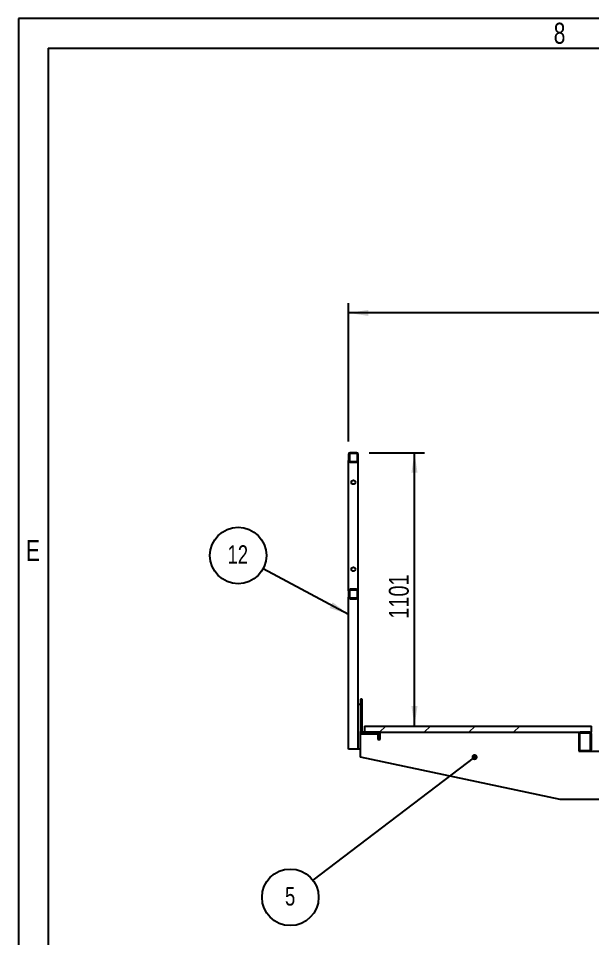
# Model space of a CAD drawing. Header units: millimetres. Extents: x 1293 to 41893, y 1011 to 26911.
# Drawn here: x 1293 to 4184, y 22279 to 26911 of the extents above; entities that cross this region are included whole.
import ezdxf

# ---------------------------------------------------------------- set-up
doc = ezdxf.new("R2010")
doc.units = ezdxf.units.MM
doc.header["$LTSCALE"] = 50
doc.layers.add('CAPA_1', color=7, linetype='Continuous')
doc.layers.add('PASILLOS', color=2, linetype='Continuous')
doc.styles.add('SLDTEXTSTYLE0', font='TXT', dxfattribs={"width": 0.75})
doc.dimstyles.new('SLDDIMSTYLE3', dxfattribs={"dimtxt": 0.18, "dimasz": 30.769231, "dimexe": 0, "dimexo": 0.0625, "dimgap": 0, "dimtad": 0, "dimtih": 1, "dimtoh": 1, "dimdec": 0, "dimrnd": 1e-09, "dimzin": 0, "dimdsep": 46, "dimtxsty": 'Standard', "dimblk1": 'DOT', "dimblk2": 'DOT', "dimsah": 1, "dimcen": 0.09, "dimadec": 0, "dimazin": 0, "dimtfac": 30.769231, "dimtdec": 0, "dimtofl": 0, "dimtmove": 0, "dimatfit": 3, "dimldrblk": 'DOT', "dimfxl": 1, "dimfrac": 2, "dimtolj": 1, "dimtzin": 0, "dimarcsym": 0})
doc.dimstyles.new('SLDDIMSTYLE4', dxfattribs={"dimtxt": 0.18, "dimasz": 100, "dimexe": 0, "dimexo": 0.0625, "dimgap": 0, "dimtad": 0, "dimtih": 1, "dimtoh": 1, "dimdec": 0, "dimrnd": 1e-09, "dimzin": 0, "dimdsep": 46, "dimtxsty": 'Standard', "dimsah": 1, "dimcen": 0.09, "dimadec": 0, "dimazin": 0, "dimtfac": 100, "dimtdec": 0, "dimtofl": 0, "dimtmove": 0, "dimatfit": 3, "dimfxl": 1, "dimfrac": 2, "dimtolj": 1, "dimtzin": 0, "dimarcsym": 0})
doc.dimstyles.new('SLDDIMSTYLE5', dxfattribs={"dimtxt": 100, "dimasz": 100, "dimexe": 0, "dimexo": 0.0625, "dimgap": 25, "dimtad": 2, "dimdec": 0, "dimlfac": 0.8, "dimrnd": 1e-09, "dimzin": 12, "dimdsep": 46, "dimtxsty": 'SLDTEXTSTYLE0', "dimsah": 1, "dimcen": 0.09, "dimadec": 0, "dimazin": 3, "dimtfac": 1, "dimtdec": 0, "dimtofl": 0, "dimtmove": 0, "dimatfit": 3, "dimfxl": 1, "dimfrac": 2, "dimtolj": 1, "dimtzin": 12, "dimarcsym": 0})

# ---------------------------------------------------------------- blocks, each defined once
blk = doc.blocks.new('_D_18')
at = {"layer": 'CAPA_1', "transparency": 16777216}
for p, q in [((2955.6, 24780.5), (2955.6, 25478.2)), ((8289.2, 24780.5), (8289.2, 25478.2)), ((8289.2, 25428.2), (2955.6, 25428.2))]:
    blk.add_line(p, q, dxfattribs=at)
for points in [[(2955.6, 25428.2), (3055.6, 25412.9), (3055.6, 25443.6)], [(8289.2, 25428.2), (8189.2, 25443.6), (8189.2, 25412.9)]]:
    blk.add_solid(points, dxfattribs=at)
at = {"layer": 'CAPA_1', "transparency": 16777216, "insert": (5474.6, 25557.2), "char_height": 100, "attachment_point": 1, "style": 'SLDTEXTSTYLE0'}
blk.add_mtext('4267', dxfattribs=at)
blk = doc.blocks.new('_D_19')
at = {"layer": 'CAPA_1', "transparency": 16777216}
for p, q in [((3059.1, 24724.6), (3337.1, 24724.6)), ((3287.1, 23348.9), (3287.1, 24724.6))]:
    blk.add_line(p, q, dxfattribs=at)
for points in [[(3287.1, 24724.6), (3271.7, 24624.6), (3302.4, 24624.6)], [(3287.1, 23348.9), (3302.4, 23448.9), (3271.7, 23448.9)]]:
    blk.add_solid(points, dxfattribs=at)
at = {"layer": 'CAPA_1', "transparency": 16777216, "insert": (3158.1, 23889), "char_height": 100, "attachment_point": 1, "rotation": 90, "style": 'SLDTEXTSTYLE0'}
blk.add_mtext('1101', dxfattribs=at)
blk = doc.blocks.new('SW_NOTE_0_120')
at = {"layer": 'CAPA_1', "color": 0}
blk.add_circle((-113.4, -86.2), 142.4, dxfattribs=at)
at = {"layer": 'CAPA_1', "color": 0, "insert": (-114.3, -35), "char_height": 92.6, "attachment_point": 2, "style": 'SLDTEXTSTYLE0'}
blk.add_mtext('5', dxfattribs=at)
blk = doc.blocks.new('_Dot')
at = {"color": 0, "linetype": 'ByBlock', "lineweight": -2}
blk.add_line((-0.5, 0), (-1, 0), dxfattribs=at)
at = {"color": 0, "linetype": 'ByBlock', "const_width": 0.5}
blk.add_lwpolyline([(-0.25, 0, 1), (0.25, 0, 1)], format="xyb", close=True, dxfattribs=at)
blk = doc.blocks.new('SW_NOTE_0_121')
at = {"layer": 'CAPA_1', "color": 0}
blk.add_circle((-125.7, 67.1), 142.4, dxfattribs=at)
at = {"layer": 'CAPA_1', "color": 0, "insert": (-127.5, 118.3), "char_height": 92.6, "attachment_point": 2, "style": 'SLDTEXTSTYLE0'}
blk.add_mtext('12', dxfattribs=at)

msp = doc.modelspace()

# ---------------------------------------------------------------- hatches: boundary and pattern name
at = {"layer": 'CAPA_1', "linetype": 'Continuous', "lineweight": 18}
h = msp.add_hatch(dxfattribs=at)
h.set_pattern_fill('ANSI32', color=256, scale=50, style=0)
edge = h.paths.add_edge_path(flags=0)
edge.add_line((3003.228866, 24684.6145179), (3003.228866, 24716.9995179))
edge.add_arc((2995.608866, 24716.9995179), 7.62, 0, 90)
edge.add_line((2995.608866, 24724.6195179), (2963.223866, 24724.6195179))
edge.add_arc((2963.223866, 24716.9995179), 7.62, 90, 180)
edge.add_line((2955.603866, 24716.9995179), (2955.603866, 24684.6145179))
edge.add_arc((2963.223866, 24684.6145179), 7.62, 180, 270)
edge.add_line((2963.223866, 24676.9945179), (2995.608866, 24676.9945179))
edge.add_arc((2995.608866, 24684.6145179), 7.62, 270, 360)
edge = h.paths.add_edge_path(flags=0)
edge.add_arc((2995.608866, 24684.6145179), 3.81, 270, 360, ccw=False)
edge.add_line((2995.608866, 24680.8045179), (2963.223866, 24680.8045179))
edge.add_arc((2963.223866, 24684.6145179), 3.81, 180, 270, ccw=False)
edge.add_line((2959.413866, 24684.6145179), (2959.413866, 24716.9995179))
edge.add_arc((2963.223866, 24716.9995179), 3.81, 90, 180, ccw=False)
edge.add_line((2963.223866, 24720.8095179), (2995.608866, 24720.8095179))
edge.add_arc((2995.608866, 24716.9995179), 3.81, 0, 90, ccw=False)
edge.add_line((2999.418866, 24716.9995179), (2999.418866, 24684.6145179))
h = msp.add_hatch(dxfattribs=at)
h.set_pattern_fill('ANSI32', color=256, scale=50, style=0)
edge = h.paths.add_edge_path(flags=0)
edge.add_line((2963.223866, 23989.4945179), (2995.608866, 23989.4945179))
edge.add_arc((2995.608866, 23997.1145179), 7.62, 270, 360)
edge.add_line((3003.228866, 23997.1145179), (3003.228866, 24029.4995179))
edge.add_arc((2995.608866, 24029.4995179), 7.62, 0, 90)
edge.add_line((2995.608866, 24037.1195179), (2963.223866, 24037.1195179))
edge.add_arc((2963.223866, 24029.4995179), 7.62, 90, 180)
edge.add_line((2955.603866, 24029.4995179), (2955.603866, 23997.1145179))
edge.add_arc((2963.223866, 23997.1145179), 7.62, 180, 270)
edge = h.paths.add_edge_path(flags=0)
edge.add_arc((2995.608866, 24029.4995179), 3.81, 0, 90, ccw=False)
edge.add_line((2999.418866, 24029.4995179), (2999.418866, 23997.1145179))
edge.add_arc((2995.608866, 23997.1145179), 3.81, 270, 360, ccw=False)
edge.add_line((2995.608866, 23993.3045179), (2963.223866, 23993.3045179))
edge.add_arc((2963.223866, 23997.1145179), 3.81, 180, 270, ccw=False)
edge.add_line((2959.413866, 23997.1145179), (2959.413866, 24029.4995179))
edge.add_arc((2963.223866, 24029.4995179), 3.81, 90, 180, ccw=False)
edge.add_line((2963.223866, 24033.3095179), (2995.608866, 24033.3095179))
h = msp.add_hatch(dxfattribs=at)
h.set_pattern_fill('ANSI32', color=256, scale=50, style=0)
edge = h.paths.add_edge_path(flags=0)
edge.add_line((3015.135116, 23483.8695179), (3015.135116, 23321.1507679))
edge.add_arc((3027.041366, 23321.1507679), 11.90625, 180, 270)
edge.add_line((3027.041366, 23309.2445179), (3112.9304285, 23309.2445179))
edge.add_arc((3112.9304285, 23310.2367054), 0.9921875, 270, 360)
edge.add_line((3113.922616, 23310.2367054), (3113.922616, 23316.1898304))
edge.add_arc((3112.9304285, 23316.1898304), 0.9921875, 0, 90)
edge.add_line((3112.9304285, 23317.1820179), (3027.041366, 23317.1820179))
edge.add_arc((3027.041366, 23321.1507679), 3.96875, 180, 270, ccw=False)
edge.add_line((3023.072616, 23321.1507679), (3023.072616, 23483.8695179))
edge.add_line((3023.072616, 23483.8695179), (3015.135116, 23483.8695179))
h = msp.add_hatch(dxfattribs=at)
h.set_pattern_fill('ANSI34', color=256, scale=50, style=0)
h.paths.add_polyline_path([(4177.635116, 23348.9320179), (3034.635116, 23348.9320179), (3034.635116, 23317.1820179), (4177.635116, 23317.1820179)], flags=0)
h = msp.add_hatch(dxfattribs=at)
h.set_pattern_fill('ANSI32', color=256, scale=50, angle=3e-322, style=0)
edge = h.paths.add_edge_path(flags=0)
edge.add_line((4121.755116, 23221.9320179), (4170.015116, 23221.9320179))
edge.add_arc((4170.015116, 23229.5520179), 7.62, 270, 360)
edge.add_line((4177.635116, 23229.5520179), (4177.635116, 23309.5620179))
edge.add_arc((4170.015116, 23309.5620179), 7.62, 0, 90)
edge.add_line((4170.015116, 23317.1820179), (4121.755116, 23317.1820179))
edge.add_arc((4121.755116, 23309.5620179), 7.62, 90, 180)
edge.add_line((4114.135116, 23309.5620179), (4114.135116, 23229.5520179))
edge.add_arc((4121.755116, 23229.5520179), 7.62, 180, 270)
edge = h.paths.add_edge_path(flags=0)
edge.add_arc((4121.755116, 23229.5520179), 3.81, 180, 270, ccw=False)
edge.add_line((4117.945116, 23229.5520179), (4117.945116, 23309.5620179))
edge.add_arc((4121.755116, 23309.5620179), 3.81, 90, 180, ccw=False)
edge.add_line((4121.755116, 23313.3720179), (4170.015116, 23313.3720179))
edge.add_arc((4170.015116, 23309.5620179), 3.81, 0, 90, ccw=False)
edge.add_line((4173.825116, 23309.5620179), (4173.825116, 23229.5520179))
edge.add_arc((4170.015116, 23229.5520179), 3.81, 270, 360, ccw=False)
edge.add_line((4170.015116, 23225.7420179), (4121.755116, 23225.7420179))

# ---------------------------------------------------------------- linework, layer by layer
at = {"layer": 'CAPA_1'}
for p, q in [((41892.9505051, 26910.8173311), (1292.9505051, 26910.8173311)), ((1292.9505051, 26910.8173311), (1292.9505051, 1010.8173311)), ((1442.9505051, 26760.8173311), (41742.9505051, 26760.8173311)), ((1442.9505051, 26760.8173311), (1442.9505051, 1160.8173311))]:
    msp.add_line(p, q, dxfattribs=at)
at = {"layer": 'PASILLOS', "linetype": 'Continuous', "lineweight": 25}
for p, q in [((2955.603866, 24716.9995179), (2955.603866, 24684.6145179)), ((2959.413866, 24716.9995179), (2959.413866, 24684.6145179)), ((2995.608866, 24724.6195179), (2963.223866, 24724.6195179)), ((2995.608866, 24720.8095179), (2963.223866, 24720.8095179)), ((2999.418866, 24684.6145179), (2999.418866, 24716.9995179)), ((3003.228866, 24684.6145179), (3003.228866, 24716.9995179)), ((2955.603866, 24029.4995179), (2955.603866, 24684.6145179)), ((2963.223866, 24680.8045179), (2995.608866, 24680.8045179)), ((2963.223866, 24676.9945179), (2995.608866, 24676.9945179)), ((3003.228866, 24029.4995179), (3003.228866, 24684.6145179)), ((2955.603866, 24029.4995179), (2955.603866, 23997.1145179)), ((2955.603866, 23232.0570179), (2955.603866, 23997.1145179)), ((2959.413866, 24029.4995179), (2959.413866, 23997.1145179)), ((2995.608866, 24037.1195179), (2963.223866, 24037.1195179)), ((2995.608866, 24033.3095179), (2963.223866, 24033.3095179)), ((2999.418866, 23997.1145179), (2999.418866, 24029.4995179)), ((3003.228866, 23997.1145179), (3003.228866, 24029.4995179)), ((3003.228866, 23457.0570179), (3003.228866, 23997.1145179)), ((2963.223866, 23993.3045179), (2995.608866, 23993.3045179)), ((2963.223866, 23989.4945179), (2995.608866, 23989.4945179)), ((3015.135116, 23457.0570179), (3003.228866, 23457.0570179)), ((3003.228866, 23232.0570179), (3003.228866, 23457.0570179)), ((3023.072616, 23483.8695179), (3015.135116, 23483.8695179)), ((3015.135116, 23483.8695179), (3015.135116, 23321.1507679)), ((3023.072616, 23321.1507679), (3023.072616, 23483.8695179)), ((3034.635116, 23348.9320179), (3034.635116, 23317.1820179)), ((3034.635116, 23348.9320179), (4177.635116, 23348.9320179)), ((4177.635116, 23317.1820179), (4177.635116, 23348.9320179)), ((3015.135116, 23309.2445179), (3015.135116, 23321.1507679)), ((3015.135116, 23192.1820179), (3015.135116, 23309.2445179)), ((3015.135116, 23309.2445179), (3027.041366, 23309.2445179)), ((3112.9304285, 23317.1820179), (3027.041366, 23317.1820179)), ((3027.041366, 23309.2445179), (3112.9304285, 23309.2445179)), ((3034.635116, 23317.1820179), (4177.635116, 23317.1820179)), ((3102.016366, 23309.2445179), (3102.016366, 23281.4632679)), ((3112.9304285, 23309.2445179), (3113.922616, 23309.2445179)), ((3113.922616, 23316.1898304), (3113.922616, 23317.1820179)), ((3113.922616, 23310.2367054), (3113.922616, 23316.1898304)), ((3113.922616, 23293.3695179), (3113.922616, 23310.2367054)), ((4114.135116, 23317.1820179), (4114.135116, 23309.5620179)), ((4114.135116, 23309.5620179), (4114.135116, 23229.5520179)), ((4117.945116, 23309.5620179), (4117.945116, 23229.5520179)), ((4170.015116, 23317.1820179), (4121.755116, 23317.1820179)), ((4170.015116, 23313.3720179), (4121.755116, 23313.3720179)), ((4173.825116, 23229.5520179), (4173.825116, 23309.5620179)), ((4177.635116, 23229.5520179), (4177.635116, 23309.5620179)), ((3102.016366, 23281.4632679), (3113.922616, 23281.4632679)), ((3113.922616, 23281.4632679), (3113.922616, 23293.3695179)), ((2963.223866, 23232.0570179), (2955.603866, 23232.0570179)), ((2995.608866, 23232.0570179), (2963.223866, 23232.0570179)), ((3003.228866, 23232.0570179), (2995.608866, 23232.0570179)), ((3015.135116, 23232.0570179), (3003.228866, 23232.0570179)), ((4114.135116, 23229.5520179), (4114.135116, 23221.9320179)), ((4114.135116, 23221.9320179), (4121.755116, 23221.9320179)), ((4121.755116, 23225.7420179), (4170.015116, 23225.7420179)), ((4121.755116, 23221.9320179), (4170.015116, 23221.9320179)), ((4170.015116, 23221.9320179), (4271.385116, 23221.9320179)), ((4021.385116, 22978.1820179), (3015.135116, 23192.1820179)), ((4271.385116, 22978.1820179), (4021.385116, 22978.1820179))]:
    msp.add_line(p, q, dxfattribs=at)
for centre in [(2979.416366, 24575.8070179), (2979.416366, 24138.3070179)]:
    msp.add_circle(centre, 9.921875, dxfattribs=at)
for centre, radius, start, end in [((2963.223866, 24716.9995179), 7.62, 90, 180), ((2963.223866, 24716.9995179), 3.81, 90, 180), ((2995.608866, 24716.9995179), 7.62, 0, 90), ((2995.608866, 24716.9995179), 3.81, 0, 90), ((2963.223866, 24684.6145179), 7.62, 180, 270), ((2963.223866, 24684.6145179), 3.81, 180, 270), ((2995.608866, 24684.6145179), 3.81, 270, 0), ((2995.608866, 24684.6145179), 7.62, 270, 0), ((2963.223866, 24029.4995179), 7.62, 90, 180), ((2963.223866, 23997.1145179), 7.62, 180, 270), ((2963.223866, 24029.4995179), 3.81, 90, 180), ((2963.223866, 23997.1145179), 3.81, 180, 270), ((2995.608866, 24029.4995179), 7.62, 0, 90), ((2995.608866, 24029.4995179), 3.81, 0, 90), ((2995.608866, 23997.1145179), 7.62, 270, 0), ((2995.608866, 23997.1145179), 3.81, 270, 0), ((3027.041366, 23321.1507679), 11.90625, 180, 270), ((3027.041366, 23321.1507679), 3.96875, 180, 270), ((3112.9304285, 23316.1898304), 0.9921875, 0, 90), ((3112.9304285, 23310.2367054), 0.9921875, 270, 0), ((4121.755116, 23309.5620179), 7.62, 90, 180), ((4121.755116, 23309.5620179), 3.81, 90, 180), ((4170.015116, 23309.5620179), 7.62, 0, 90), ((4170.015116, 23309.5620179), 3.81, 0, 90), ((4121.755116, 23229.5520179), 7.62, 180, 270), ((4121.755116, 23229.5520179), 3.81, 180, 270), ((4170.015116, 23229.5520179), 7.62, 270, 0), ((4170.015116, 23229.5520179), 3.81, 270, 0)]:
    msp.add_arc(centre, radius, start, end, dxfattribs=at)

# ---------------------------------------------------------------- block references
at = {"layer": 'CAPA_1'}
for name, p in [('SW_NOTE_0_121', (2525.0928504, 24140.187758)), ('SW_NOTE_0_120', (2775.3657817, 22572.8254714))]:
    msp.add_blockref(name, p, dxfattribs=at)

# ---------------------------------------------------------------- texts
at = {"layer": 'CAPA_1', "char_height": 105.8333333, "attachment_point": 1, "style": 'SLDTEXTSTYLE0'}
for s, insert in [('8', (3987.9567473, 26889.0321775)), ('E', (1330.9202138, 24285.393718))]:
    msp.add_mtext(s, dxfattribs=dict(at, insert=insert))

# ---------------------------------------------------------------- dimensions: what is measured, and where the dimension line sits
at = {"layer": 'CAPA_1'}
dim = msp.add_linear_dim(base=(2955.603866, 25428.2475834), p1=(8289.176366, 24716.9995179), p2=(2955.603866, 24716.9995179), dimstyle='SLDDIMSTYLE5', dxfattribs=at)
dim.commit()
dim.dimension.update_dxf_attribs({"geometry": '_D_18', "text_midpoint": (5622.390116, 25428.2475834), "dimtype": 160})
dim = msp.add_linear_dim(base=(3287.0527692, 24724.6195179), p1=(3034.635116, 23348.9320179), p2=(2995.608866, 24724.6195179), angle=90, dimstyle='SLDDIMSTYLE5', dxfattribs=at)
dim.commit()
dim.dimension.update_dxf_attribs({"geometry": '_D_19', "text_midpoint": (3287.0527692, 24036.7757679), "dimtype": 160})

# ---------------------------------------------------------------- leaders
for points, dimstyle in [([(2955.603866, 23910.3950574), (2525.0928504, 24140.187758)], 'SLDDIMSTYLE4'), ([(3589.6236358, 23192.307472), (2775.3657817, 22572.8254714)], 'SLDDIMSTYLE3')]:
    msp.add_leader(points, dimstyle=dimstyle, dxfattribs=at)

doc.saveas('drawing.dxf')
